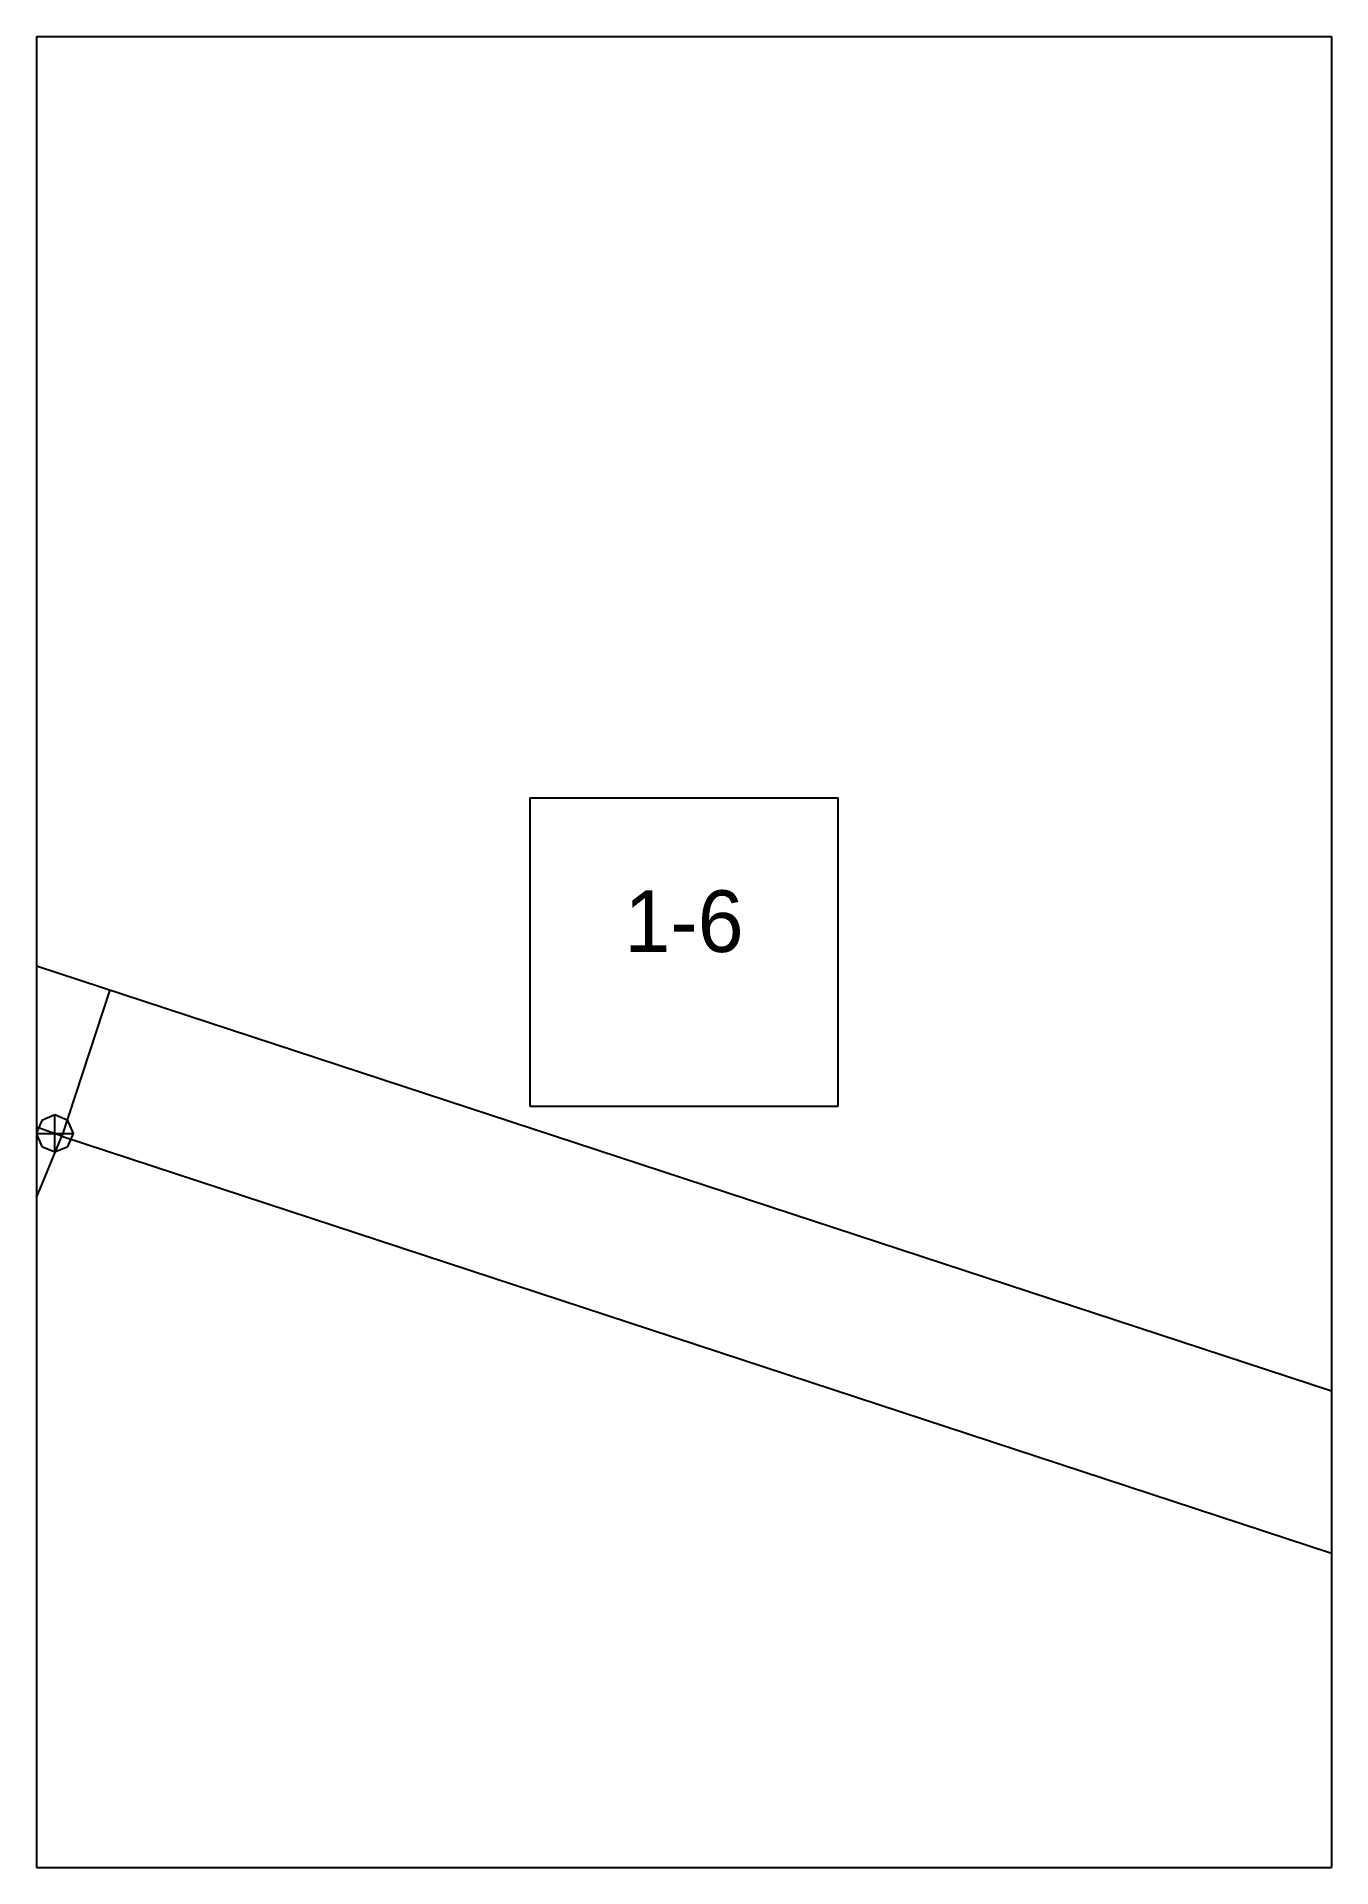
# Paper-space layout 'Plan 1-6' of a CAD drawing. Header units: metres, sheet in millimetres. Extents: x 0 to 210, y 0 to 297.
# The model-space entities are those that its viewports show. They can reach past a viewport. Long polylines and large blocks are cut down to what shows.
import ezdxf
from ezdxf.enums import TextEntityAlignment as Align

# ---------------------------------------------------------------- set-up
doc = ezdxf.new("R2010")
doc.units = ezdxf.units.M
for name, color, linetype in [('default', 7, 'Continuous'), ('TEXTLAYER', 7, 'Continuous'), ('VIEWPORTS', 7, 'Continuous')]:
    doc.layers.add(name, color=color, linetype=linetype)

msp = doc.modelspace()

# ---------------------------------------------------------------- linework, layer by layer
at = {"color": 9}
for p, q in [((840, 0), (1050, 0)), ((1050, 0), (1050, -297)), ((1050, 0), (1260, 0)), ((1050, 0), (1050, -297)), ((1260, 0), (1260, -297)), ((1260, 0), (1470, 0)), ((1260, 0), (1260, -297)), ((1130, -123.5), (1180, -123.5)), ((1130, -123.5), (1130, -173.5)), ((1180, -173.5), (1180, -123.5)), ((1130, -173.5), (1180, -173.5)), ((840, -297), (1050, -297)), ((840, -297), (1050, -297)), ((1050, -297), (1260, -297)), ((1050, -297), (1050, -594)), ((1050, -297), (1260, -297)), ((1050, -297), (1050, -594)), ((1260, -297), (1470, -297)), ((1260, -297), (1260, -594)), ((1260, -297), (1470, -297)), ((1260, -297), (1260, -594))]:
    msp.add_line(p, q, dxfattribs=at)
at = {"layer": 'default', "color": 7, "linetype": 'Continuous'}
for p, q in [((1049.39, -150.55), (1039.98, -173.25)), ((1049.39, -150.55), (1400.22, -265.74)), ((1061.87, -154.65), (1054.07, -178.4)), ((1054.07, -178.4), (1039.98, -173.25)), ((1052.96, -174.94), (1050.84, -175.82)), ((1055.08, -175.82), (1052.96, -174.94)), ((1052.96, -180.94), (1052.96, -174.94)), ((1050.84, -175.82), (1049.96, -177.94)), ((1049.96, -177.94), (1050.84, -180.06)), ((1049.96, -177.94), (1055.96, -177.94)), ((1055.96, -177.94), (1055.08, -175.82)), ((1055.08, -180.06), (1055.96, -177.94)), ((1050.55, -186.94), (1054.07, -178.4)), ((1050.84, -180.06), (1052.96, -180.94)), ((1052.96, -180.94), (1055.08, -180.06)), ((1054.07, -178.4), (1375.94, -284.08)), ((1045.7, -198.58), (1050.55, -186.94))]:
    msp.add_line(p, q, dxfattribs=at)

# ---------------------------------------------------------------- texts
at = {"layer": 'TEXTLAYER', "color": 1}
msp.add_text('1-6', height=10, dxfattribs=at).set_placement((1155, -148.5), align=Align.CENTER)

psp = doc.layouts.new('Plan 1-6')

# ---------------------------------------------------------------- viewports
at = {"layer": 'VIEWPORTS'}
psp.add_viewport(center=(105, 148.5), size=(210, 297), view_center_point=(1155, -148.5), view_height=297, dxfattribs=at)

doc.saveas('drawing.dxf')
